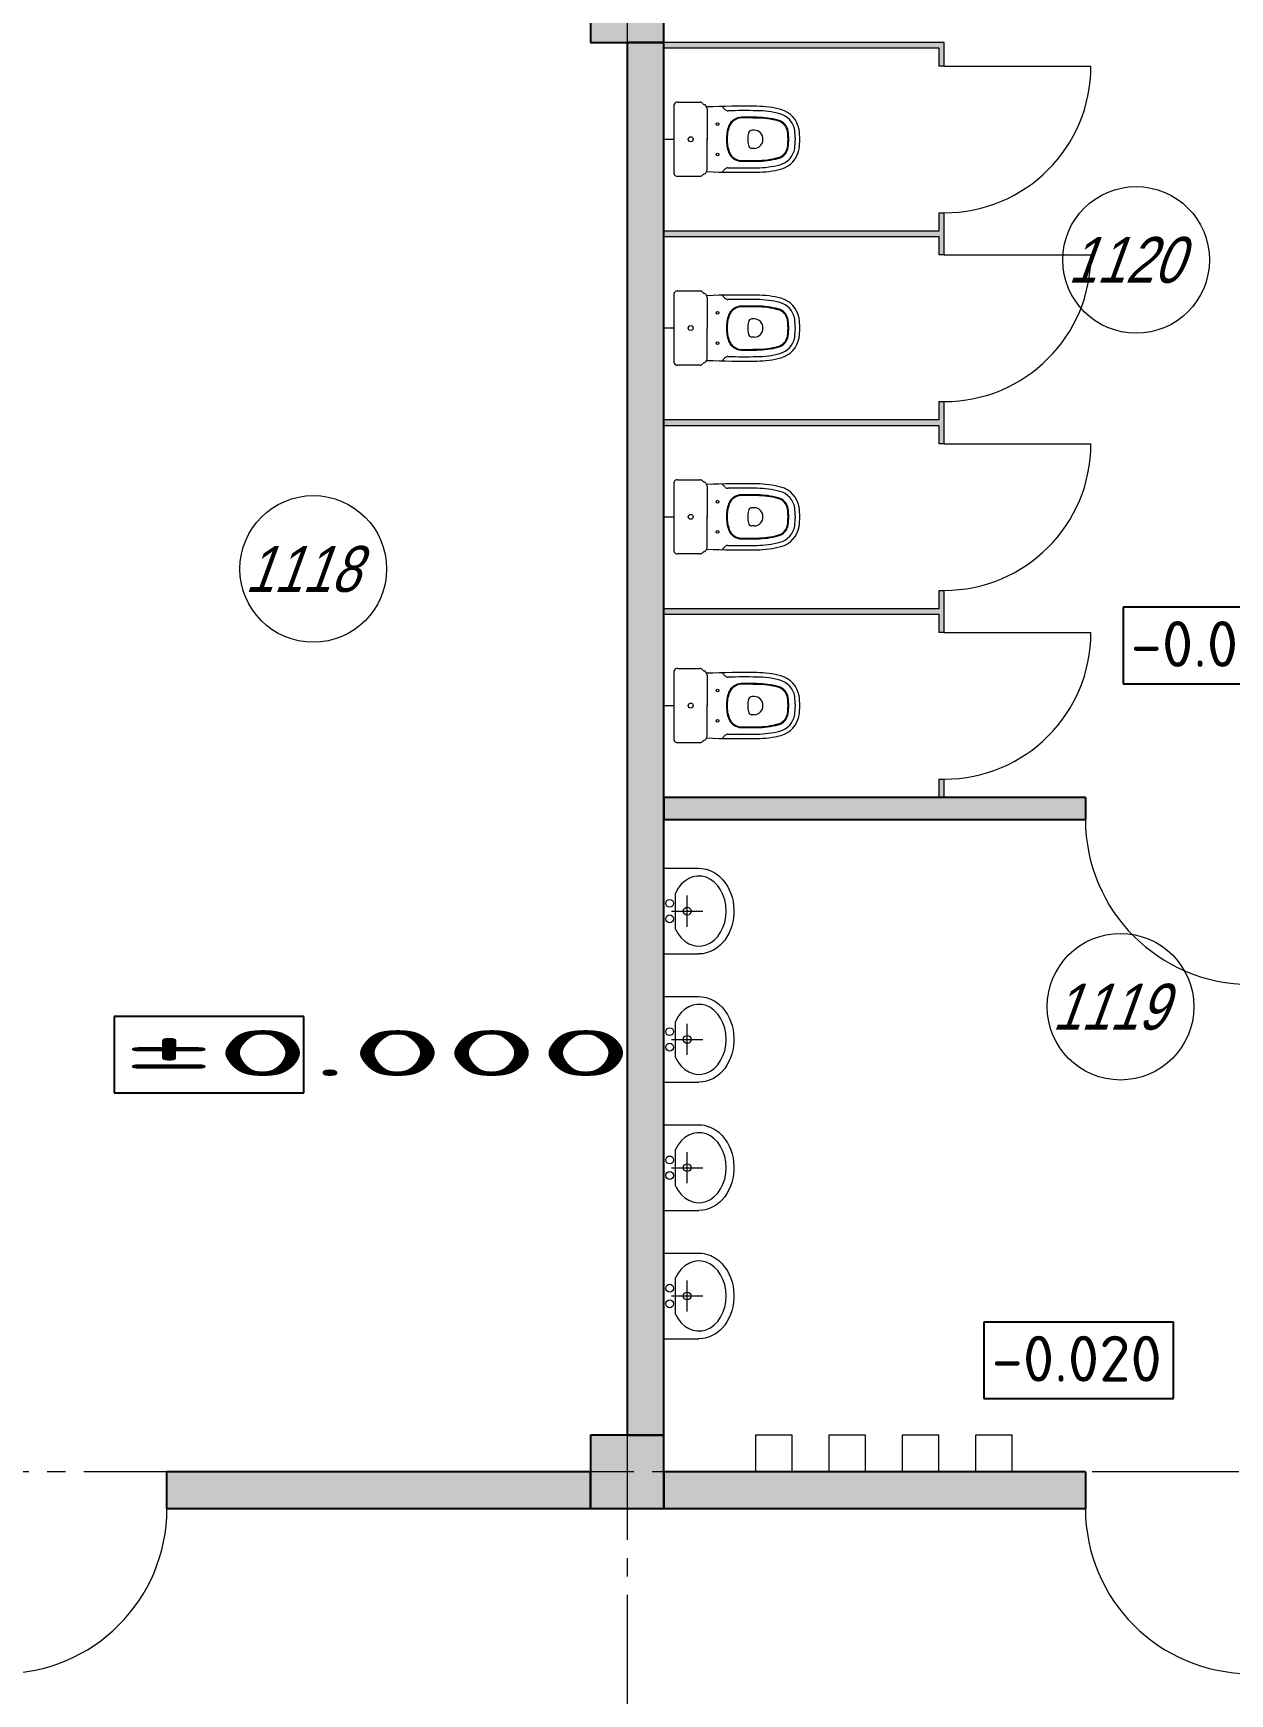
# Model space of a CAD drawing. Header units: millimetres. Extents: x 1949 to 134543, y 1145 to 48705.
# Drawn here: x 63911 to 68480, y 24275 to 30618 of the extents above; entities that cross this region are included whole.
import ezdxf

# ---------------------------------------------------------------- set-up
doc = ezdxf.new("R2010")
doc.units = ezdxf.units.MM
doc.linetypes.add('LTYPE_5', pattern=[1100, 800, -100, 100, -100])
for name, color, linetype, lineweight, true_color in [('STANDARD', 18, 'Continuous', 25, 0x000000), ('Общий01', 18, 'Continuous', 13, 0x000000), ('Стена', 18, 'Continuous', 50, 0x000000), ('Текст_1_10', 18, 'Continuous', 25, 0x000000)]:
    doc.layers.add(name, color=color, linetype=linetype, lineweight=lineweight, true_color=true_color)
doc.layers.add('АГПТ', color=7, linetype='Continuous')
doc.layers.add('Горизонтали--MAJ', color=56, linetype='Continuous', lineweight=5)
doc.layers.add('Оси', color=30, linetype='LTYPE_5', lineweight=9)
doc.styles.add('ARIALUNICODEMS', font='ARIALUNI.ttf')
doc.styles.add('ISOCPEUR', font='isocpeur.ttf')

# ---------------------------------------------------------------- blocks, each defined once
blk = doc.blocks.new('1эт')
at = {"layer": 'Стена', "linetype": 'Continuous', "lineweight": 5}
for points in [[(-575371.5, 437943), (-575771.5, 437943), (-575771.5, 437543), (-575371.5, 437543)], [(-575371.5, 429943), (-575371.5, 437543), (-575571.5, 437543), (-575571.5, 429943)], [(-575371.5, 437513), (-573841.5, 437513), (-573841.5, 437543), (-575371.5, 437543)], [(-575371.5, 436483), (-573871.5, 436483), (-573871.5, 436513), (-575371.5, 436513)], [(-575371.5, 435453), (-573841.5, 435453), (-573841.5, 435483), (-575371.5, 435483)], [(-575371.5, 434423), (-573841.5, 434423), (-573841.5, 434453), (-575371.5, 434453)], [(-575371.5, 429943), (-575771.5, 429943), (-575771.5, 429543), (-575371.5, 429543)]]:
    blk.add_hatch(color=252, dxfattribs=at).paths.add_polyline_path(points)
h = blk.add_hatch(color=252, dxfattribs=at)
h.paths.add_polyline_path([(-573841.5, 436383), (-573841.5, 436613), (-573871.5, 436613), (-573871.5, 436383)])
h.paths.add_polyline_path([(-573871.5, 437413), (-573841.5, 437413), (-573841.5, 437513), (-573871.5, 437513)])
h.paths.add_polyline_path([(-573841.5, 435483), (-573841.5, 435583), (-573871.5, 435583), (-573871.5, 435483)])
h.paths.add_polyline_path([(-573841.5, 434553), (-573871.5, 434553), (-573871.5, 434453), (-573841.5, 434453)])
h.paths.add_polyline_path([(-573871.5, 435453), (-573871.5, 435353), (-573841.5, 435353), (-573841.5, 435453)])
h.paths.add_polyline_path([(-573871.5, 434423), (-573871.5, 434323), (-573841.5, 434323), (-573841.5, 434423)])
h.paths.add_polyline_path([(-573871.5, 433423), (-573841.5, 433423), (-573841.5, 433523), (-573871.5, 433523)])
h = blk.add_hatch(color=252, dxfattribs=at)
h.paths.add_polyline_path([(-575371.5, 433423), (-575371.5, 433303), (-573071.5, 433303), (-573071.5, 433423)])
h.paths.add_polyline_path([(-572171.5, 433303), (-571311.5, 433303), (-571311.5, 433423), (-572171.5, 433423)])
h = blk.add_hatch(color=252, dxfattribs=at)
h.paths.add_polyline_path([(-578081.9, 429543), (-575771.5, 429543), (-575771.5, 429743), (-578081.9, 429743)])
h.paths.add_polyline_path([(-578981.9, 429543), (-578981.9, 429743), (-579371.5, 429743), (-579371.5, 429543)])
h = blk.add_hatch(color=252, dxfattribs=at)
h.paths.add_polyline_path([(-575371.5, 429543), (-573071.5, 429543), (-573071.5, 429743), (-575371.5, 429743)])
h.paths.add_polyline_path([(-569771.5, 429543), (-569771.5, 429743), (-570141.5, 429743), (-570141.5, 429543)])
h.paths.add_polyline_path([(-571041.5, 429743), (-572171.5, 429743), (-572171.5, 429543), (-571041.5, 429543)])
at = {"layer": 'STANDARD', "color": 252, "linetype": 'Continuous', "lineweight": 5}
for p, q in [((-574671.5, 429943), (-574871.5, 429943)), ((-574871.5, 429943), (-574871.5, 429743)), ((-574671.5, 429743), (-574671.5, 429943)), ((-574271.5, 429943), (-574471.5, 429943)), ((-574471.5, 429943), (-574471.5, 429743)), ((-574271.5, 429743), (-574271.5, 429943)), ((-573871.5, 429943), (-574071.5, 429943)), ((-574071.5, 429943), (-574071.5, 429743)), ((-573871.5, 429743), (-573871.5, 429943)), ((-573471.5, 429943), (-573671.5, 429943)), ((-573671.5, 429943), (-573671.5, 429743)), ((-573471.5, 429743), (-573471.5, 429943)), ((-574871.5, 429743), (-574671.5, 429743)), ((-574471.5, 429743), (-574271.5, 429743)), ((-574071.5, 429743), (-573871.5, 429743)), ((-573671.5, 429743), (-573471.5, 429743))]:
    blk.add_line(p, q, dxfattribs=at)
at = {"layer": 'Горизонтали--MAJ', "color": 252, "linetype": 'Continuous', "lineweight": 5}
for p, q in [((-575315, 437016.8), (-575315, 437203.1)), ((-575296.8, 437216.8), (-575174, 437216.8)), ((-575135, 437180.8), (-575135, 437016.8)), ((-575036, 437175.6), (-575053.5, 437193.2)), ((-575315, 437013), (-575371.5, 437013)), ((-575315, 437014.3), (-575315, 437016.8)), ((-575315, 437011.8), (-575315, 437014.3)), ((-575315, 436825.4), (-575315, 437011.8)), ((-575135, 437014.3), (-575135, 437016.8)), ((-575135, 437014.3), (-575135, 437011.8)), ((-575135, 436847.8), (-575135, 437011.8)), ((-574878, 437063.8), (-574890.7, 437063.8)), ((-574878, 436964.8), (-574890.7, 436964.8)), ((-575174, 436811.8), (-575296.8, 436811.8)), ((-575036, 436852.9), (-575053.5, 436835.4)), ((-575315, 435986.8), (-575315, 436173.1)), ((-575296.8, 436186.8), (-575174, 436186.8)), ((-575135, 436150.8), (-575135, 435986.8)), ((-575036, 436145.6), (-575053.5, 436163.2)), ((-574878, 436033.8), (-574890.7, 436033.8)), ((-575315, 435983), (-575371.5, 435983)), ((-575315, 435984.3), (-575315, 435986.8)), ((-575315, 435981.8), (-575315, 435984.3)), ((-575315, 435795.4), (-575315, 435981.8)), ((-575135, 435986.8), (-575135, 435981.8)), ((-575135, 435817.8), (-575135, 435981.8)), ((-574878, 435934.8), (-574890.7, 435934.8)), ((-575036, 435822.9), (-575053.5, 435805.4)), ((-575174, 435781.8), (-575296.8, 435781.8)), ((-575315, 434956.8), (-575315, 435143.1)), ((-575296.8, 435156.8), (-575174, 435156.8)), ((-575135, 435120.8), (-575135, 434956.8)), ((-575036, 435115.6), (-575053.5, 435133.2)), ((-574878, 435003.8), (-574890.7, 435003.8)), ((-575315, 434953), (-575371.5, 434953)), ((-575315, 434954.3), (-575315, 434956.8)), ((-575315, 434951.8), (-575315, 434954.3)), ((-575315, 434765.4), (-575315, 434951.8)), ((-575135, 434954.3), (-575135, 434956.8)), ((-575135, 434954.3), (-575135, 434951.8)), ((-575135, 434787.8), (-575135, 434951.8)), ((-574878, 434904.8), (-574890.7, 434904.8)), ((-575174, 434751.8), (-575296.8, 434751.8)), ((-575036, 434792.9), (-575053.5, 434775.4)), ((-575315, 433926.8), (-575315, 434113.1)), ((-575296.8, 434126.8), (-575174, 434126.8)), ((-575135, 434090.8), (-575135, 433926.8)), ((-575036, 434085.6), (-575053.5, 434103.2)), ((-575315, 433923), (-575371.5, 433923)), ((-575315, 433924.3), (-575315, 433926.8)), ((-575315, 433921.8), (-575315, 433924.3)), ((-575315, 433735.4), (-575315, 433921.8)), ((-575135, 433924.3), (-575135, 433926.8)), ((-575135, 433924.3), (-575135, 433921.8)), ((-575135, 433757.8), (-575135, 433921.8)), ((-574878, 433973.8), (-574890.7, 433973.8)), ((-574878, 433874.8), (-574890.7, 433874.8)), ((-575036, 433762.9), (-575053.5, 433745.4)), ((-575174, 433721.8), (-575296.8, 433721.8)), ((-575371.5, 433036.8), (-575180.2, 433036.8)), ((-575371.5, 432569.2), (-575371.5, 433036.8)), ((-575180, 433036.8), (-575164.8, 433036)), ((-575164.8, 433036), (-575152.2, 433034.3)), ((-575152.2, 433034.3), (-575139.7, 433031.6)), ((-575139.7, 433031.6), (-575115.6, 433023.2)), ((-575115.6, 433023.2), (-575092.9, 433011.3)), ((-575092.9, 433011.3), (-575071.9, 432996.1)), ((-575071.9, 432996.1), (-575053, 432978)), ((-575053, 432978), (-575036.3, 432957.5)), ((-575036.3, 432957.5), (-575024.6, 432939.4)), ((-575024.6, 432939.4), (-575014.4, 432920)), ((-575014.4, 432920), (-575005.9, 432899.7)), ((-575307.7, 432704.5), (-575307.7, 432901.5)), ((-575243.9, 432718), (-575243.9, 432888)), ((-575005.9, 432899.7), (-574999, 432878.5)), ((-574999, 432878.5), (-574994, 432856.7)), ((-574994, 432856.7), (-574990.6, 432834.4)), ((-574990.6, 432834.4), (-574989, 432811.8)), ((-575328.9, 432803), (-575158.9, 432803)), ((-574994.9, 432744.5), (-575000.4, 432722.8)), ((-574991.2, 432766.7), (-574994.9, 432744.5)), ((-574989.2, 432789.2), (-574991.2, 432766.7)), ((-574989, 432811.8), (-574989.2, 432789.2)), ((-575039.1, 432644.6), (-575052.7, 432628.3)), ((-575027, 432662.6), (-575039.1, 432644.6)), ((-575016.5, 432681.6), (-575027, 432662.6)), ((-575007.6, 432701.8), (-575016.5, 432681.6)), ((-575000.4, 432722.8), (-575007.6, 432701.8)), ((-575371.5, 432569.2), (-575180.2, 432569.2)), ((-575157.9, 432570.8), (-575180.2, 432569.2)), ((-575145.3, 432573.1), (-575157.9, 432570.8)), ((-575132.7, 432576.4), (-575145.3, 432573.1)), ((-575117.9, 432581.8), (-575132.7, 432576.4)), ((-575103.4, 432588.7), (-575117.9, 432581.8)), ((-575089.7, 432596.8), (-575103.4, 432588.7)), ((-575076.5, 432606.2), (-575089.7, 432596.8)), ((-575064.3, 432616.7), (-575076.5, 432606.2)), ((-575052.7, 432628.3), (-575064.3, 432616.7)), ((-575371.5, 432336.8), (-575180.2, 432336.8)), ((-575371.5, 431869.2), (-575371.5, 432336.8)), ((-575180, 432336.8), (-575164.8, 432336)), ((-575164.8, 432336), (-575152.2, 432334.3)), ((-575152.2, 432334.3), (-575139.7, 432331.6)), ((-575139.7, 432331.6), (-575115.6, 432323.2)), ((-575115.6, 432323.2), (-575092.9, 432311.3)), ((-575092.9, 432311.3), (-575071.9, 432296.1)), ((-575071.9, 432296.1), (-575053, 432278)), ((-575053, 432278), (-575036.3, 432257.5)), ((-575307.7, 432004.5), (-575307.7, 432201.5)), ((-575243.9, 432018), (-575243.9, 432188)), ((-575036.3, 432257.5), (-575024.6, 432239.4)), ((-575024.6, 432239.4), (-575014.4, 432220)), ((-575014.4, 432220), (-575005.9, 432199.7)), ((-575005.9, 432199.7), (-574999, 432178.5)), ((-575328.9, 432103), (-575158.9, 432103)), ((-574999, 432178.5), (-574994, 432156.7)), ((-574994, 432156.7), (-574990.6, 432134.4)), ((-574990.6, 432134.4), (-574989, 432111.8)), ((-574989, 432111.8), (-574989.2, 432089.2)), ((-575007.6, 432001.8), (-575016.5, 431981.6)), ((-575000.4, 432022.8), (-575007.6, 432001.8)), ((-574994.9, 432044.5), (-575000.4, 432022.8)), ((-574991.2, 432066.7), (-574994.9, 432044.5)), ((-574989.2, 432089.2), (-574991.2, 432066.7)), ((-575064.3, 431916.7), (-575076.5, 431906.2)), ((-575052.7, 431928.3), (-575064.3, 431916.7)), ((-575039.1, 431944.6), (-575052.7, 431928.3)), ((-575027, 431962.6), (-575039.1, 431944.6)), ((-575016.5, 431981.6), (-575027, 431962.6)), ((-575371.5, 431869.2), (-575180.2, 431869.2)), ((-575157.9, 431870.8), (-575180.2, 431869.2)), ((-575145.3, 431873.1), (-575157.9, 431870.8)), ((-575132.7, 431876.4), (-575145.3, 431873.1)), ((-575117.9, 431881.8), (-575132.7, 431876.4)), ((-575103.4, 431888.7), (-575117.9, 431881.8)), ((-575089.7, 431896.8), (-575103.4, 431888.7)), ((-575076.5, 431906.2), (-575089.7, 431896.8)), ((-575371.5, 431636.8), (-575180.2, 431636.8)), ((-575371.5, 431169.2), (-575371.5, 431636.8)), ((-575180, 431636.8), (-575164.8, 431636)), ((-575164.8, 431636), (-575152.2, 431634.3)), ((-575152.2, 431634.3), (-575139.7, 431631.6)), ((-575139.7, 431631.6), (-575115.6, 431623.2)), ((-575115.6, 431623.2), (-575092.9, 431611.3)), ((-575092.9, 431611.3), (-575071.9, 431596.1)), ((-575071.9, 431596.1), (-575053, 431578)), ((-575053, 431578), (-575036.3, 431557.5)), ((-575036.3, 431557.5), (-575024.6, 431539.4)), ((-575307.7, 431304.5), (-575307.7, 431501.5)), ((-575243.9, 431318), (-575243.9, 431488)), ((-575024.6, 431539.4), (-575014.4, 431520)), ((-575014.4, 431520), (-575005.9, 431499.7)), ((-575005.9, 431499.7), (-574999, 431478.5)), ((-574999, 431478.5), (-574994, 431456.7)), ((-575328.9, 431403), (-575158.9, 431403)), ((-574991.2, 431366.7), (-574994.9, 431344.5)), ((-574994, 431456.7), (-574990.6, 431434.4)), ((-574989.2, 431389.2), (-574991.2, 431366.7)), ((-574990.6, 431434.4), (-574989, 431411.8)), ((-574989, 431411.8), (-574989.2, 431389.2)), ((-575016.5, 431281.6), (-575027, 431262.6)), ((-575007.6, 431301.8), (-575016.5, 431281.6)), ((-575000.4, 431322.8), (-575007.6, 431301.8)), ((-574994.9, 431344.5), (-575000.4, 431322.8)), ((-575103.4, 431188.7), (-575117.9, 431181.8)), ((-575089.7, 431196.8), (-575103.4, 431188.7)), ((-575076.5, 431206.2), (-575089.7, 431196.8)), ((-575064.3, 431216.7), (-575076.5, 431206.2)), ((-575052.7, 431228.3), (-575064.3, 431216.7)), ((-575039.1, 431244.6), (-575052.7, 431228.3)), ((-575027, 431262.6), (-575039.1, 431244.6)), ((-575371.5, 431169.2), (-575180.2, 431169.2)), ((-575157.9, 431170.8), (-575180.2, 431169.2)), ((-575145.3, 431173.1), (-575157.9, 431170.8)), ((-575132.7, 431176.4), (-575145.3, 431173.1)), ((-575117.9, 431181.8), (-575132.7, 431176.4)), ((-575371.5, 430936.8), (-575180.2, 430936.8)), ((-575371.5, 430469.2), (-575371.5, 430936.8)), ((-575180, 430936.8), (-575164.8, 430936)), ((-575164.8, 430936), (-575152.2, 430934.3)), ((-575152.2, 430934.3), (-575139.7, 430931.6)), ((-575139.7, 430931.6), (-575115.6, 430923.2)), ((-575115.6, 430923.2), (-575092.9, 430911.3)), ((-575092.9, 430911.3), (-575071.9, 430896.1)), ((-575071.9, 430896.1), (-575053, 430878)), ((-575053, 430878), (-575036.3, 430857.5)), ((-575036.3, 430857.5), (-575024.6, 430839.4)), ((-575024.6, 430839.4), (-575014.4, 430820)), ((-575307.7, 430604.5), (-575307.7, 430801.5)), ((-575243.9, 430618), (-575243.9, 430788)), ((-575014.4, 430820), (-575005.9, 430799.7)), ((-575005.9, 430799.7), (-574999, 430778.5)), ((-574999, 430778.5), (-574994, 430756.7)), ((-574994, 430756.7), (-574990.6, 430734.4)), ((-574990.6, 430734.4), (-574989, 430711.8)), ((-575328.9, 430703), (-575158.9, 430703)), ((-574994.9, 430644.5), (-575000.4, 430622.8)), ((-574991.2, 430666.7), (-574994.9, 430644.5)), ((-574989.2, 430689.2), (-574991.2, 430666.7)), ((-574989, 430711.8), (-574989.2, 430689.2)), ((-575027, 430562.6), (-575039.1, 430544.6)), ((-575016.5, 430581.6), (-575027, 430562.6)), ((-575007.6, 430601.8), (-575016.5, 430581.6)), ((-575000.4, 430622.8), (-575007.6, 430601.8)), ((-575371.5, 430469.2), (-575180.2, 430469.2)), ((-575157.9, 430470.8), (-575180.2, 430469.2)), ((-575145.3, 430473.1), (-575157.9, 430470.8)), ((-575132.7, 430476.4), (-575145.3, 430473.1)), ((-575117.9, 430481.8), (-575132.7, 430476.4)), ((-575103.4, 430488.7), (-575117.9, 430481.8)), ((-575089.7, 430496.8), (-575103.4, 430488.7)), ((-575076.5, 430506.2), (-575089.7, 430496.8)), ((-575064.3, 430516.7), (-575076.5, 430506.2)), ((-575052.7, 430528.3), (-575064.3, 430516.7)), ((-575039.1, 430544.6), (-575052.7, 430528.3))]:
    blk.add_line(p, q, dxfattribs=at)
for centre, radius in [((-575079, 437096.8), 7.5), ((-575224.8, 437014.3), 13.5), ((-575079, 436931.8), 7.5), ((-575224.8, 435984.3), 13.5), ((-575079, 436066.8), 7.5), ((-575079, 435901.8), 7.5), ((-575079, 435036.8), 7.5), ((-575224.8, 434954.3), 13.5), ((-575079, 434871.8), 7.5), ((-575079, 434006.8), 7.5), ((-575224.8, 433924.3), 13.5), ((-575079, 433841.8), 7.5), ((-575339.6, 432845.5), 21.3), ((-575243.9, 432803), 21.3), ((-575339.6, 432760.5), 21.3), ((-575339.6, 432145.5), 21.3), ((-575243.9, 432103), 21.3), ((-575339.6, 432060.5), 21.3), ((-575339.6, 431445.5), 21.3), ((-575339.6, 431360.5), 21.3), ((-575243.9, 431403), 21.3), ((-575339.6, 430745.5), 21.3), ((-575339.6, 430660.5), 21.3), ((-575243.9, 430703), 21.3)]:
    blk.add_circle(centre, radius, dxfattribs=at)
for centre, radius, start, end in [((-575307, 437203.1), 8, 155.21152, 180.00003), ((-575296.8, 437196.8), 20, 90, 150.98314), ((-575174, 437197.8), 19, 34.93723, 90), ((-575150.2, 437214.4), 10, 214.93722, 253.78477), ((-575160, 437180.8), 25, 359.99999, 73.78474), ((-574932, 431694.5), 5500, 89.29054, 92.13617), ((-575021.8, 437189.8), 20, 225, 270.93637), ((-574932, 431694.5), 5476, 89.29054, 90.93637), ((-574870.7, 436644.1), 526, 75.46051, 89.29055), ((-574870.7, 436644.1), 550, 75.46051, 89.29055), ((-574766.3, 437046.8), 134, 8.81618, 75.46052), ((-574830, 437016.8), 200, 160.01601, 180.71622), ((-574830, 437016.8), 196, 160.01601, 180.73083), ((-574947.5, 437059.5), 75, 90.16479, 160.01601), ((-574947.5, 437059.5), 71, 90.16479, 160.01601), ((-574932, 431694.5), 5440, 89.29054, 90.1648), ((-574932, 431694.5), 5436, 89.29054, 90.1648), ((-574870.7, 436644.1), 490, 75.46051, 89.29055), ((-574870.7, 436644.1), 486, 75.46051, 89.29055), ((-574766.3, 437046.8), 70, 8.81618, 75.46052), ((-574766.3, 437046.8), 74, 8.81618, 75.46052), ((-574766.3, 437046.8), 110, 8.81618, 75.46052), ((-574830, 437011.8), 200, 179.28378, 199.98399), ((-574830, 437011.8), 196, 179.26916, 199.98399), ((-574733, 437016.8), 180, 170.28485, 180.7958), ((-574733, 437011.8), 180, 179.20419, 189.71515), ((-574890.7, 437043.8), 20, 90, 170.28485), ((-574878, 437016.8), 47, 356.95091, 90.00002), ((-574878, 437011.8), 47, 270, 3.04909), ((-574960, 437016.8), 266, 359.46149, 8.8162), ((-574960, 437011.8), 266, 351.18381, 0.53851), ((-574960, 437016.8), 270, 359.46947, 8.8162), ((-574960, 437011.8), 270, 351.18381, 0.53054), ((-574960, 437016.8), 306, 359.53189, 8.8162), ((-574960, 437011.8), 306, 351.18381, 0.46809), ((-574960, 437016.8), 330, 359.56593, 8.8162), ((-574960, 437011.8), 330, 351.18381, 0.43406), ((-574947.5, 436969), 75, 199.98398, 269.83519), ((-574947.5, 436969), 71, 199.98398, 269.83519), ((-574932, 442334), 5436, 269.8352, 270.70946), ((-574932, 442334), 5440, 269.8352, 270.70946), ((-574890.7, 436984.8), 20, 189.71515, 270), ((-574870.7, 437384.4), 486, 270.70946, 284.53949), ((-574870.7, 437384.4), 490, 270.70946, 284.53949), ((-574766.3, 436981.7), 70, 284.53948, 351.18381), ((-574766.3, 436981.7), 74, 284.53948, 351.18381), ((-574766.3, 436981.7), 110, 284.53948, 351.18381), ((-574766.3, 436981.7), 134, 284.53948, 351.18381), ((-575307, 436825.4), 8, 179.99997, 204.78849), ((-575296.8, 436831.8), 20, 209.01688, 270.00001), ((-575174, 436830.8), 19, 270, 325.06276), ((-575150.2, 436814.1), 10, 106.21522, 145.06277), ((-575160, 436847.8), 25, 286.21522, 359.99998), ((-574932, 442334), 5500, 267.86383, 270.70945), ((-575021.8, 436838.7), 20, 89.06363, 135), ((-574932, 442334), 5476, 269.06363, 270.70945), ((-574870.7, 437384.4), 526, 270.70946, 284.53949), ((-574870.7, 437384.4), 550, 270.70946, 284.53949), ((-575307, 436173.1), 8, 155.21152, 180.00003), ((-575296.8, 436166.8), 20, 90, 150.98314), ((-575174, 436167.8), 19, 34.93723, 90), ((-575150.2, 436184.4), 10, 214.93722, 253.78477), ((-575160, 436150.8), 25, 359.99999, 73.78474), ((-574932, 430664.5), 5500, 89.29054, 92.13617), ((-575021.8, 436159.8), 20, 225, 270.93637), ((-574932, 430664.5), 5476, 89.29054, 90.93637), ((-574947.5, 436029.5), 75, 90.16479, 160.01601), ((-574947.5, 436029.5), 71, 90.16479, 160.01601), ((-574932, 430664.5), 5440, 89.29054, 90.1648), ((-574932, 430664.5), 5436, 89.29054, 90.1648), ((-574870.7, 435614.1), 490, 75.46051, 89.29055), ((-574870.7, 435614.1), 486, 75.46051, 89.29055), ((-574870.7, 435614.1), 526, 75.46051, 89.29055), ((-574870.7, 435614.1), 550, 75.46051, 89.29055), ((-574766.3, 436016.8), 70, 8.81618, 75.46052), ((-574766.3, 436016.8), 74, 8.81618, 75.46052), ((-574766.3, 436016.8), 110, 8.81618, 75.46052), ((-574766.3, 436016.8), 134, 8.81618, 75.46052), ((-574830, 435986.8), 200, 160.01601, 180.71622), ((-574830, 435986.8), 196, 160.01601, 180.73083), ((-574733, 435986.8), 180, 170.28485, 180.7958), ((-574890.7, 436013.8), 20, 90, 170.28485), ((-574878, 435986.8), 47, 356.95091, 90.00002), ((-574960, 435986.8), 266, 359.46149, 8.8162), ((-574960, 435986.8), 270, 359.46947, 8.8162), ((-574960, 435986.8), 306, 359.53189, 8.8162), ((-574960, 435986.8), 330, 359.56593, 8.8162), ((-574830, 435981.8), 200, 179.28378, 199.98399), ((-574830, 435981.8), 196, 179.26916, 199.98399), ((-574947.5, 435939), 75, 199.98398, 269.83519), ((-574947.5, 435939), 71, 199.98398, 269.83519), ((-574733, 435981.8), 180, 179.20419, 189.71515), ((-574890.7, 435954.8), 20, 189.71515, 270), ((-574878, 435981.8), 47, 270, 3.04909), ((-574766.3, 435951.7), 70, 284.53948, 351.18381), ((-574766.3, 435951.7), 74, 284.53948, 351.18381), ((-574766.3, 435951.7), 110, 284.53948, 351.18381), ((-574766.3, 435951.7), 134, 284.53948, 351.18381), ((-574960, 435981.8), 266, 351.18381, 0.53851), ((-574960, 435981.8), 270, 351.18381, 0.53054), ((-574960, 435981.8), 306, 351.18381, 0.46809), ((-574960, 435981.8), 330, 351.18381, 0.43406), ((-575160, 435817.8), 25, 286.21522, 359.99998), ((-574932, 441304), 5500, 267.86383, 270.70945), ((-575021.8, 435808.7), 20, 89.06363, 135), ((-574932, 441304), 5476, 269.06363, 270.70945), ((-574932, 441304), 5436, 269.8352, 270.70946), ((-574932, 441304), 5440, 269.8352, 270.70946), ((-574870.7, 436354.4), 486, 270.70946, 284.53949), ((-574870.7, 436354.4), 490, 270.70946, 284.53949), ((-574870.7, 436354.4), 526, 270.70946, 284.53949), ((-574870.7, 436354.4), 550, 270.70946, 284.53949), ((-575307, 435795.4), 8, 179.99997, 204.78849), ((-575296.8, 435801.8), 20, 209.01688, 270.00001), ((-575174, 435800.8), 19, 270, 325.06276), ((-575150.2, 435784.1), 10, 106.21522, 145.06277), ((-575307, 435143.1), 8, 155.21152, 180.00003), ((-575296.8, 435136.8), 20, 90, 150.98314), ((-575174, 435137.8), 19, 34.93723, 90), ((-575150.2, 435154.4), 10, 214.93722, 253.78477), ((-575160, 435120.8), 25, 359.99999, 73.78474), ((-574932, 429634.5), 5500, 89.29054, 92.13617), ((-575021.8, 435129.8), 20, 225, 270.93637), ((-574932, 429634.5), 5476, 89.29054, 90.93637), ((-574870.7, 434584.1), 526, 75.46051, 89.29055), ((-574870.7, 434584.1), 550, 75.46051, 89.29055), ((-574766.3, 434986.8), 110, 8.81618, 75.46052), ((-574766.3, 434986.8), 134, 8.81618, 75.46052), ((-574830, 434956.8), 200, 160.01601, 180.71622), ((-574830, 434956.8), 196, 160.01601, 180.73083), ((-574947.5, 434999.5), 75, 90.16479, 160.01601), ((-574947.5, 434999.5), 71, 90.16479, 160.01601), ((-574932, 429634.5), 5440, 89.29054, 90.1648), ((-574932, 429634.5), 5436, 89.29054, 90.1648), ((-574890.7, 434983.8), 20, 90, 170.28485), ((-574878, 434956.8), 47, 356.95091, 90.00002), ((-574870.7, 434584.1), 490, 75.46051, 89.29055), ((-574870.7, 434584.1), 486, 75.46051, 89.29055), ((-574766.3, 434986.8), 70, 8.81618, 75.46052), ((-574766.3, 434986.8), 74, 8.81618, 75.46052), ((-574960, 434956.8), 266, 359.46149, 8.8162), ((-574960, 434956.8), 270, 359.46947, 8.8162), ((-574960, 434956.8), 306, 359.53189, 8.8162), ((-574960, 434956.8), 330, 359.56593, 8.8162), ((-574830, 434951.8), 200, 179.28378, 199.98399), ((-574830, 434951.8), 196, 179.26916, 199.98399), ((-574733, 434956.8), 180, 170.28485, 180.7958), ((-574733, 434951.8), 180, 179.20419, 189.71515), ((-574890.7, 434924.8), 20, 189.71515, 270), ((-574878, 434951.8), 47, 270, 3.04909), ((-574766.3, 434921.7), 70, 284.53948, 351.18381), ((-574766.3, 434921.7), 74, 284.53948, 351.18381), ((-574766.3, 434921.7), 110, 284.53948, 351.18381), ((-574766.3, 434921.7), 134, 284.53948, 351.18381), ((-574960, 434951.8), 266, 351.18381, 0.53851), ((-574960, 434951.8), 270, 351.18381, 0.53054), ((-574960, 434951.8), 306, 351.18381, 0.46809), ((-574960, 434951.8), 330, 351.18381, 0.43406), ((-574947.5, 434909), 75, 199.98398, 269.83519), ((-574947.5, 434909), 71, 199.98398, 269.83519), ((-574932, 440274), 5436, 269.8352, 270.70946), ((-574932, 440274), 5440, 269.8352, 270.70946), ((-574870.7, 435324.4), 486, 270.70946, 284.53949), ((-574870.7, 435324.4), 490, 270.70946, 284.53949), ((-574870.7, 435324.4), 526, 270.70946, 284.53949), ((-575307, 434765.4), 8, 179.99997, 204.78849), ((-575296.8, 434771.8), 20, 209.01688, 270.00001), ((-575174, 434770.8), 19, 270, 325.06276), ((-575150.2, 434754.1), 10, 106.21522, 145.06277), ((-575160, 434787.8), 25, 286.21522, 359.99998), ((-574932, 440274), 5500, 267.86383, 270.70945), ((-575021.8, 434778.7), 20, 89.06363, 135), ((-574932, 440274), 5476, 269.06363, 270.70945), ((-574870.7, 435324.4), 550, 270.70946, 284.53949), ((-575307, 434113.1), 8, 155.21152, 180.00003), ((-575296.8, 434106.8), 20, 90, 150.98314), ((-575174, 434107.8), 19, 34.93723, 90), ((-575150.2, 434124.4), 10, 214.93722, 253.78477), ((-575160, 434090.8), 25, 359.99999, 73.78474), ((-574932, 428604.5), 5500, 89.29054, 92.13617), ((-575021.8, 434099.8), 20, 225, 270.93637), ((-574870.7, 433554.1), 550, 75.46051, 89.29055), ((-574766.3, 433956.8), 134, 8.81618, 75.46052), ((-574830, 433926.8), 200, 160.01601, 180.71622), ((-574932, 428604.5), 5476, 89.29054, 90.93637), ((-574947.5, 433969.5), 75, 90.16479, 160.01601), ((-574947.5, 433969.5), 71, 90.16479, 160.01601), ((-574932, 428604.5), 5440, 89.29054, 90.1648), ((-574932, 428604.5), 5436, 89.29054, 90.1648), ((-574870.7, 433554.1), 490, 75.46051, 89.29055), ((-574870.7, 433554.1), 486, 75.46051, 89.29055), ((-574870.7, 433554.1), 526, 75.46051, 89.29055), ((-574766.3, 433956.8), 70, 8.81618, 75.46052), ((-574766.3, 433956.8), 74, 8.81618, 75.46052), ((-574766.3, 433956.8), 110, 8.81618, 75.46052), ((-574830, 433921.8), 200, 179.28378, 199.98399), ((-574830, 433926.8), 196, 160.01601, 180.73083), ((-574830, 433921.8), 196, 179.26916, 199.98399), ((-574733, 433926.8), 180, 170.28485, 180.7958), ((-574733, 433921.8), 180, 179.20419, 189.71515), ((-574890.7, 433953.8), 20, 90, 170.28485), ((-574878, 433926.8), 47, 356.95091, 90.00002), ((-574878, 433921.8), 47, 270, 3.04909), ((-574960, 433926.8), 266, 359.46149, 8.8162), ((-574960, 433921.8), 266, 351.18381, 0.53851), ((-574960, 433926.8), 270, 359.46947, 8.8162), ((-574960, 433921.8), 270, 351.18381, 0.53054), ((-574960, 433926.8), 306, 359.53189, 8.8162), ((-574960, 433921.8), 306, 351.18381, 0.46809), ((-574960, 433926.8), 330, 359.56593, 8.8162), ((-574960, 433921.8), 330, 351.18381, 0.43406), ((-574947.5, 433879), 75, 199.98398, 269.83519), ((-574947.5, 433879), 71, 199.98398, 269.83519), ((-574890.7, 433894.8), 20, 189.71515, 270), ((-574870.7, 434294.4), 486, 270.70946, 284.53949), ((-574870.7, 434294.4), 490, 270.70946, 284.53949), ((-574766.3, 433891.7), 70, 284.53948, 351.18381), ((-574766.3, 433891.7), 74, 284.53948, 351.18381), ((-574766.3, 433891.7), 110, 284.53948, 351.18381), ((-574766.3, 433891.7), 134, 284.53948, 351.18381), ((-575307, 433735.4), 8, 179.99997, 204.78849), ((-575296.8, 433741.8), 20, 209.01688, 270.00001), ((-575174, 433740.8), 19, 270, 325.06276), ((-575150.2, 433724.1), 10, 106.21522, 145.06277), ((-575160, 433757.8), 25, 286.21522, 359.99998), ((-574932, 439244), 5500, 267.86383, 270.70945), ((-575021.8, 433748.7), 20, 89.06363, 135), ((-574932, 439244), 5476, 269.06363, 270.70945), ((-574932, 439244), 5436, 269.8352, 270.70946), ((-574932, 439244), 5440, 269.8352, 270.70946), ((-574870.7, 434294.4), 526, 270.70946, 284.53949), ((-574870.7, 434294.4), 550, 270.70946, 284.53949)]:
    blk.add_arc(centre, radius, start, end, dxfattribs=at)
for centre in [(-575180.2, 432803), (-575180.2, 432103), (-575180.2, 431403), (-575180.2, 430703)]:
    blk.add_ellipse(centre, major_axis=(0, 191.3), ratio=0.777778, start_param=2.111896, end_param=7.312882, dxfattribs=at)
at = {"layer": 'Общий01', "color": 252, "linetype": 'LTYPE_5', "lineweight": 5}
for p, q in [((-575571.5, 438973), (-575571.5, 400396.2)), ((-542535.2, 429743), (-589862.7, 429743))]:
    blk.add_line(p, q, dxfattribs=at)
at = {"layer": 'Оси', "color": 252, "linetype": 'Continuous', "lineweight": 25}
for p, q in [((-571833.1, 434460.6), (-572866.4, 434460.6)), ((-572866.4, 434460.6), (-572866.4, 434043.9)), ((-572866.4, 434043.9), (-571833.1, 434043.9)), ((-577336, 432228.6), (-578369.4, 432228.6)), ((-578369.4, 432228.6), (-578369.4, 431811.9)), ((-577336, 431811.9), (-577336, 432228.6)), ((-578369.4, 431811.9), (-577336, 431811.9)), ((-572591.5, 430560.9), (-573624.9, 430560.9)), ((-573624.9, 430560.9), (-573624.9, 430144.2)), ((-572591.5, 430144.2), (-572591.5, 430560.9)), ((-573624.9, 430144.2), (-572591.5, 430144.2))]:
    blk.add_line(p, q, dxfattribs=at)
at = {"layer": 'Стена', "color": 252, "linetype": 'Continuous', "lineweight": 25}
for p, q in [((-575771.5, 437943), (-575771.5, 437543)), ((-575371.5, 437543), (-575371.5, 437943)), ((-575771.5, 437543), (-575371.5, 437543)), ((-575371.5, 437543), (-575571.5, 437543)), ((-575571.5, 437543), (-575571.5, 429943)), ((-575371.5, 437513), (-575371.5, 437543)), ((-575371.5, 436513), (-575371.5, 437513)), ((-575371.5, 436483), (-575371.5, 436513)), ((-575371.5, 435483), (-575371.5, 436483)), ((-575371.5, 435453), (-575371.5, 435483)), ((-575371.5, 434453), (-575371.5, 435453)), ((-575371.5, 434423), (-575371.5, 434453)), ((-575371.5, 433423), (-575371.5, 434423)), ((-575371.5, 433303), (-575371.5, 433423)), ((-575371.5, 433423), (-575371.5, 433303)), ((-573871.5, 433423), (-575371.5, 433423)), ((-573841.5, 433423), (-573871.5, 433423)), ((-573071.5, 433423), (-573841.5, 433423)), ((-573071.5, 433423), (-573071.5, 433303)), ((-575371.5, 429943), (-575371.5, 433303)), ((-575371.5, 433303), (-573071.5, 433303)), ((-575371.5, 429943), (-575771.5, 429943)), ((-575771.5, 429943), (-575771.5, 429543)), ((-575571.5, 429943), (-575371.5, 429943)), ((-575371.5, 429543), (-575371.5, 429943)), ((-578081.9, 429543), (-578081.9, 429743)), ((-575771.5, 429743), (-578081.9, 429743)), ((-575771.5, 429543), (-575771.5, 429743)), ((-573071.5, 429743), (-575371.5, 429743)), ((-575371.5, 429743), (-575371.5, 429543)), ((-573071.5, 429743), (-573071.5, 429543)), ((-578081.9, 429543), (-575771.5, 429543)), ((-575771.5, 429543), (-575371.5, 429543)), ((-575371.5, 429543), (-573071.5, 429543))]:
    blk.add_line(p, q, dxfattribs=at)
at = {"layer": 'Стена', "color": 252, "linetype": 'Continuous', "lineweight": 9}
for p, q in [((-573841.5, 437543), (-575371.5, 437543)), ((-575371.5, 437543), (-575371.5, 437513)), ((-573841.5, 437513), (-573841.5, 437543)), ((-575371.5, 437513), (-573871.5, 437513)), ((-573871.5, 437513), (-573871.5, 437413)), ((-573841.5, 437413), (-573841.5, 437513)), ((-573841.5, 437413), (-573871.5, 437413)), ((-573871.5, 436613), (-573841.5, 436613)), ((-573871.5, 436613), (-573871.5, 436513)), ((-573841.5, 436383), (-573841.5, 436613)), ((-573871.5, 436513), (-575371.5, 436513)), ((-575371.5, 436513), (-575371.5, 436483)), ((-575371.5, 436483), (-573871.5, 436483)), ((-573871.5, 436483), (-573871.5, 436383)), ((-573841.5, 436383), (-573871.5, 436383)), ((-573871.5, 435583), (-573841.5, 435583)), ((-573871.5, 435583), (-573871.5, 435483)), ((-573841.5, 435483), (-573841.5, 435583)), ((-573871.5, 435483), (-575371.5, 435483)), ((-575371.5, 435483), (-575371.5, 435453)), ((-575371.5, 435453), (-573871.5, 435453)), ((-573871.5, 435453), (-573871.5, 435353)), ((-573841.5, 435453), (-573841.5, 435483)), ((-573841.5, 435353), (-573841.5, 435453)), ((-573841.5, 435353), (-573871.5, 435353)), ((-573871.5, 434553), (-573841.5, 434553)), ((-573871.5, 434553), (-573871.5, 434453)), ((-573841.5, 434453), (-573841.5, 434553)), ((-573871.5, 434453), (-575371.5, 434453)), ((-575371.5, 434453), (-575371.5, 434423)), ((-573841.5, 434423), (-573841.5, 434453)), ((-575371.5, 434423), (-573871.5, 434423)), ((-573871.5, 434423), (-573871.5, 434323)), ((-573841.5, 434323), (-573841.5, 434423)), ((-573841.5, 434323), (-573871.5, 434323)), ((-573871.5, 433523), (-573841.5, 433523)), ((-573871.5, 433523), (-573871.5, 433423)), ((-573841.5, 433423), (-573841.5, 433523)), ((-573871.5, 433423), (-573841.5, 433423))]:
    blk.add_line(p, q, dxfattribs=at)
at = {"layer": 'Стена', "color": 252, "linetype": 'Continuous', "lineweight": 5}
for p, q in [((-573841.5, 437413), (-573041.5, 437413)), ((-573841.5, 436383), (-573041.5, 436383)), ((-573841.5, 435353), (-573041.5, 435353)), ((-573841.5, 434323), (-573041.5, 434323))]:
    blk.add_line(p, q, dxfattribs=at)
for centre, radius, start, end in [((-573841.5, 437413), 800, 270, 360), ((-573841.5, 436383), 800, 270, 360), ((-573841.5, 435353), 800, 270, 360), ((-573841.5, 434323), 800, 270, 360), ((-572171.5, 433303), 900, 180, 270), ((-578981.9, 429543), 900, 270, 0), ((-572171.5, 429543), 900, 180, 270)]:
    blk.add_arc(centre, radius, start, end, dxfattribs=at)
at = {"layer": 'Текст_1_10', "color": 252, "linetype": 'Continuous', "lineweight": 5}
for centre in [(-572794.9, 436356.2), (-577283.9, 434670), (-572880.2, 432281.5)]:
    blk.add_circle(centre, 400, dxfattribs=at)
at = {"layer": 'Оси', "color": 252, "linetype": 'Continuous', "lineweight": 25, "style": 'ISOCPEUR'}
for p in [(-572824.8, 434135.6), (-573583.2, 430235.9)]:
    blk.add_text('-0.020', height=250, rotation=360, dxfattribs=at).set_placement(p)
at = {"layer": 'Оси', "color": 252, "linetype": 'Continuous', "lineweight": 25, "style": 'ISOCPEUR', "width": 3}
blk.add_text('%%p0.000', height=250, rotation=360, dxfattribs=at).set_placement((-578327.7, 431903.6))
at = {"layer": 'Текст_1_10', "color": 252, "linetype": 'Continuous', "lineweight": 5, "style": 'ARIALUNICODEMS', "oblique": 20, "width": 0.8}
for s, p in [('1120', (-573168.2, 436231.2)), ('1118', (-577657.2, 434545)), ('1119', (-573253.5, 432156.5))]:
    blk.add_text(s, height=250, rotation=360, dxfattribs=at).set_placement(p)

msp = doc.modelspace()

# ---------------------------------------------------------------- block references
at = {"layer": 'АГПТ', "xscale": 0.7, "yscale": 0.7, "zscale": 0.7}
msp.add_blockref('1эт', (469079, -275697.3), dxfattribs=at)

doc.saveas('drawing.dxf')
